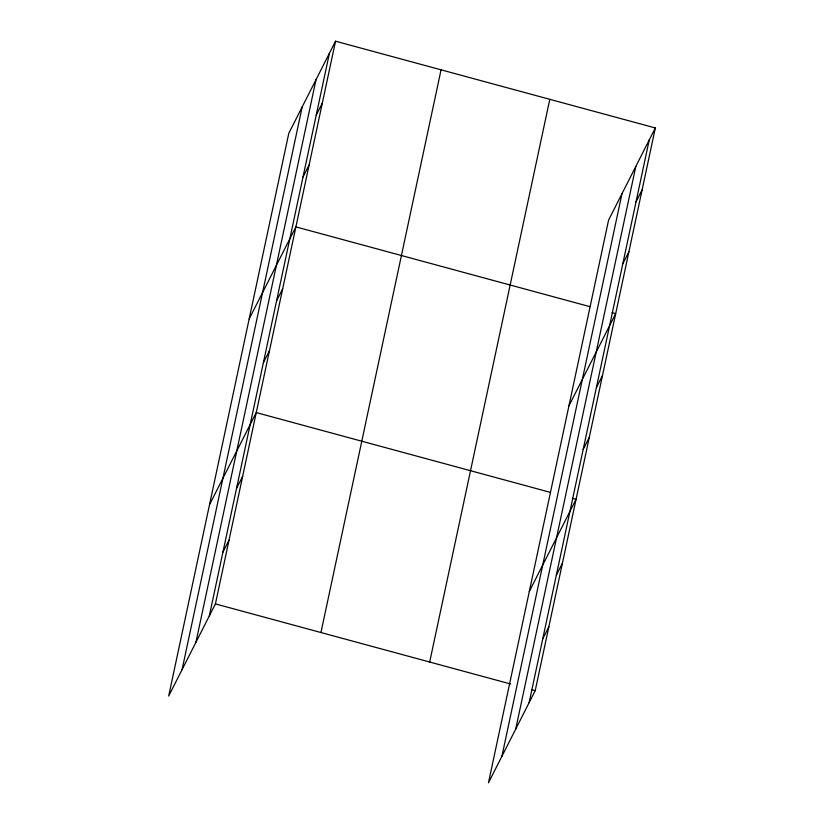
<?xml version="1.0" encoding="UTF-8"?>
<svg xmlns="http://www.w3.org/2000/svg" width="824" height="824" viewBox="0 0 824 824"><rect width="100%" height="100%" fill="white"/><g stroke="black" fill="none" stroke-linecap="round" stroke-linejoin="round"><path stroke-width="1.24" d="M182.083 669.593L302.202 106.893M195.906 642.349L316.025 79.65M209.327 615.899L329.446 53.2M335.533 41.2L288.781 133.344L168.673 696.043L215.414 603.899L335.533 41.2L655.327 127.957L535.219 690.656L488.467 782.8L608.586 220.101L655.327 127.957M320.948 632.533L441.067 69.834M429.685 662.033L549.793 99.333M501.888 756.35L621.996 193.65M515.711 729.106L635.829 166.407M529.121 702.656L649.24 139.956M316.231 115.103L322.318 103.093M303.016 176.995L309.103 164.996M249.147 319.032L295.898 226.888L589.922 306.662M276.596 300.791L282.683 288.791M263.381 362.684L269.469 350.684M209.512 504.721L256.254 412.577L550.288 492.35M236.55 488.354L242.647 476.354M222.944 552.131L229.031 540.122M636.025 201.859L642.112 189.86M622.82 263.752L628.908 251.753M568.941 405.789L615.693 313.656L612.005 312.656M596.391 387.548L602.478 375.548M583.176 449.441L589.263 437.441M529.307 591.477L576.058 499.344L572.371 498.345M556.355 575.111L562.442 563.111M542.738 638.888L548.825 626.889M215.414 603.899L510.674 684.002M531.531 689.657L535.219 690.656"/></g></svg>
